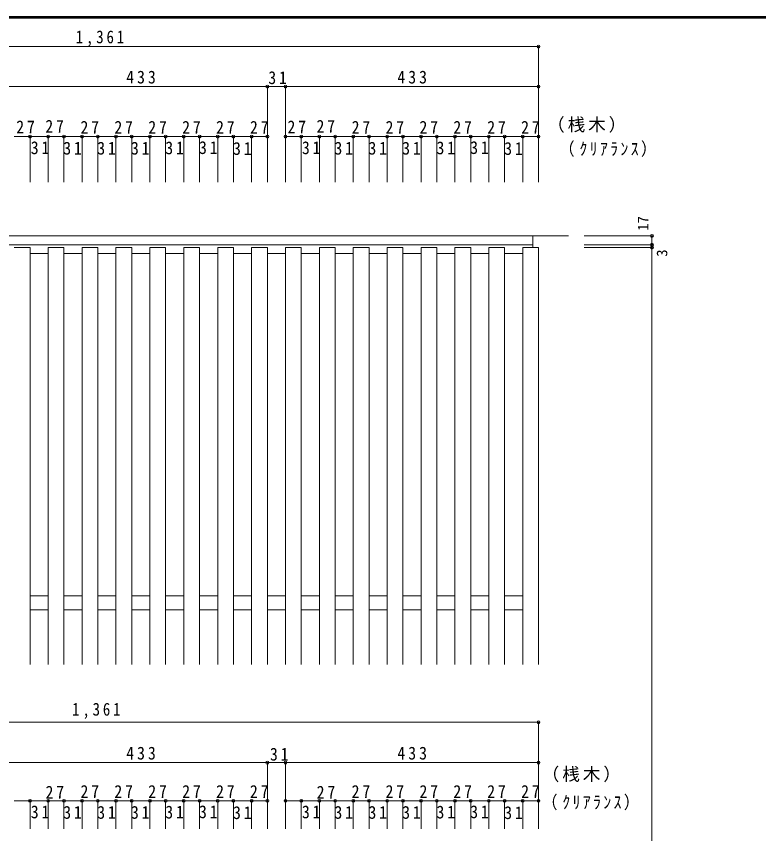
# Model space of a CAD drawing. Units: millimetres at full size, sheet at 1:10. Extents: x -2000 to 1900, y -1436 to 1392.
# Drawn here: x -918 to 352, y -7 to 1392 of the extents above; entities that cross this region are included whole.
import ezdxf
from ezdxf.enums import TextEntityAlignment as Align

# ---------------------------------------------------------------- set-up
doc = ezdxf.new("R2010")
doc.units = ezdxf.units.MM
doc.header["$LTSCALE"] = 10
doc.header["$PDMODE"] = 32
doc.header["$PDSIZE"] = 5
for name, color, linetype, lineweight in [('0-2_柱', 7, 'Continuous', 18), ('0-3_仕上', 7, 'Continuous', 18), ('0-A_文字', 7, 'Continuous', 18), ('0-B_寸法', 3, 'Continuous', 18), ('F-0_F-0ﾚｲﾔ', 6, 'Continuous', 9)]:
    doc.layers.add(name, color=color, linetype=linetype, lineweight=lineweight)
doc.styles.add('ＭＳ ゴシック', font='')
doc.styles.get('ＭＳ ゴシック').set_extended_font_data('MS Gothic')

msp = doc.modelspace()

# ---------------------------------------------------------------- linework, layer by layer
at = {"layer": '0-2_柱'}
msp.add_line((-457.81, 996.02), (-457.81, 283.09), dxfattribs=at)
at = {"layer": '0-3_仕上'}
for p, q in [((-1428.31, 1016.02), (26.47, 1016.02)), ((-34.81, 1016.02), (-34.81, 996.02)), ((-921.81, 996.02), (-894.81, 996.02)), ((-908.81, 1001.02), (-34.81, 1001.02)), ((-894.81, 996.02), (-894.81, 283.09)), ((-863.81, 996.02), (-836.81, 996.02)), ((-863.81, 996.02), (-863.81, 283.09)), ((-836.81, 996.02), (-836.81, 283.09)), ((-805.81, 996.02), (-778.81, 996.02)), ((-805.81, 996.02), (-805.81, 283.09)), ((-778.81, 996.02), (-778.81, 283.09)), ((-747.81, 996.02), (-720.81, 996.02)), ((-747.81, 996.02), (-747.81, 283.09)), ((-720.81, 996.02), (-720.81, 283.09)), ((-689.81, 996.02), (-662.81, 996.02)), ((-689.81, 996.02), (-689.81, 283.09)), ((-662.81, 996.02), (-662.81, 283.09)), ((-631.81, 996.02), (-604.81, 996.02)), ((-631.81, 996.02), (-631.81, 283.09)), ((-604.81, 996.02), (-604.81, 283.09)), ((-573.81, 996.02), (-546.81, 996.02)), ((-573.81, 996.02), (-573.81, 283.09)), ((-546.81, 996.02), (-546.81, 283.09)), ((-515.81, 996.02), (-488.81, 996.02)), ((-515.81, 996.02), (-515.81, 283.09)), ((-488.81, 996.02), (-488.81, 283.09)), ((-457.81, 996.02), (-430.81, 996.02)), ((-430.81, 996.02), (-430.81, 283.09)), ((-399.81, 996.02), (-372.81, 996.02)), ((-399.81, 996.02), (-399.81, 283.09)), ((-372.81, 996.02), (-372.81, 283.09)), ((-341.81, 996.02), (-314.81, 996.02)), ((-341.81, 996.02), (-341.81, 283.09)), ((-314.81, 996.02), (-314.81, 283.09)), ((-283.81, 996.02), (-256.81, 996.02)), ((-283.81, 996.02), (-283.81, 283.09)), ((-256.81, 996.02), (-256.81, 283.09)), ((-225.81, 996.02), (-198.81, 996.02)), ((-225.81, 996.02), (-225.81, 283.09)), ((-198.81, 996.02), (-198.81, 283.09)), ((-167.81, 996.02), (-140.81, 996.02)), ((-167.81, 996.02), (-167.81, 283.09)), ((-140.81, 996.02), (-140.81, 283.09)), ((-109.81, 996.02), (-82.81, 996.02)), ((-109.81, 996.02), (-109.81, 283.09)), ((-82.81, 996.02), (-82.81, 283.09)), ((-51.81, 996.02), (-24.81, 996.02)), ((-51.81, 996.02), (-51.81, 283.09)), ((-24.81, 996.02), (-24.81, 283.09)), ((-894.81, 986.02), (-864.81, 986.02)), ((-836.81, 986.02), (-806.81, 986.02)), ((-778.81, 986.02), (-747.81, 986.02)), ((-720.81, 986.02), (-690.81, 986.02)), ((-662.81, 986.02), (-632.81, 986.02)), ((-604.81, 986.02), (-574.81, 986.02)), ((-546.81, 986.02), (-515.81, 986.02)), ((-488.81, 986.02), (-457.81, 986.02)), ((-430.81, 986.02), (-400.81, 986.02)), ((-372.81, 986.02), (-342.81, 986.02)), ((-314.81, 986.02), (-283.81, 986.02)), ((-256.81, 986.02), (-226.81, 986.02)), ((-198.81, 986.02), (-168.81, 986.02)), ((-140.81, 986.02), (-110.81, 986.02)), ((-82.81, 986.02), (-51.81, 986.02)), ((-894.81, 400.14), (-863.81, 400.14)), ((-836.81, 400.14), (-805.81, 400.14)), ((-778.81, 400.14), (-747.81, 400.14)), ((-720.81, 400.14), (-689.81, 400.14)), ((-662.81, 400.14), (-631.81, 400.14)), ((-604.81, 400.14), (-573.81, 400.14)), ((-546.81, 400.14), (-515.81, 400.14)), ((-488.81, 400.14), (-457.81, 400.14)), ((-430.81, 400.14), (-399.81, 400.14)), ((-372.81, 400.14), (-341.81, 400.14)), ((-314.81, 400.14), (-283.81, 400.14)), ((-256.81, 400.14), (-225.81, 400.14)), ((-198.81, 400.14), (-167.81, 400.14)), ((-140.81, 400.14), (-109.81, 400.14)), ((-82.81, 400.14), (-51.81, 400.14)), ((-894.81, 376.14), (-863.81, 376.14)), ((-836.81, 376.14), (-805.81, 376.14)), ((-778.81, 376.14), (-747.81, 376.14)), ((-720.81, 376.14), (-689.81, 376.14)), ((-662.81, 376.14), (-631.81, 376.14)), ((-604.81, 376.14), (-573.81, 376.14)), ((-546.81, 376.14), (-515.81, 376.14)), ((-488.81, 376.14), (-457.81, 376.14)), ((-430.81, 376.14), (-399.81, 376.14)), ((-372.81, 376.14), (-341.81, 376.14)), ((-314.81, 376.14), (-283.81, 376.14)), ((-256.81, 376.14), (-225.81, 376.14)), ((-198.81, 376.14), (-167.81, 376.14)), ((-140.81, 376.14), (-109.81, 376.14)), ((-82.81, 376.14), (-51.81, 376.14))]:
    msp.add_line(p, q, dxfattribs=at)
at = {"layer": '0-A_文字'}
msp.add_line((-962.81, 1001.02), (-908.81, 1001.02), dxfattribs=at)
at = {"layer": '0-B_寸法', "color": 4, "lineweight": 9}
for p, q in [((-1385.81, 1339.87), (-24.81, 1339.87)), ((169.21, 1016.02), (53.19, 1016.02)), ((169.21, 1016.02), (169.21, 1001.02)), ((169.21, 1001.02), (53.19, 1001.02)), ((169.21, 996.02), (53.19, 996.02)), ((169.21, 1001.02), (169.21, 996.02))]:
    msp.add_line(p, q, dxfattribs=at)
at = {"layer": '0-B_寸法'}
for p, q in [((-24.81, 1339.87), (-24.81, 1185.91)), ((-1385.81, 1271.49), (-24.81, 1271.49)), ((-488.81, 1271.49), (-488.81, 1185.91)), ((-457.81, 1271.49), (-457.81, 1185.91)), ((-921.81, 1185.91), (-894.81, 1185.91)), ((-894.81, 1185.91), (-894.81, 1107.76)), ((-894.81, 1185.91), (-863.81, 1185.91)), ((-863.81, 1185.91), (-863.81, 1107.76)), ((-863.81, 1185.91), (-836.81, 1185.91)), ((-836.81, 1185.91), (-836.81, 1107.76)), ((-836.81, 1185.91), (-805.81, 1185.91)), ((-805.81, 1185.91), (-805.81, 1107.76)), ((-805.81, 1185.91), (-778.81, 1185.91)), ((-778.81, 1185.91), (-778.81, 1107.76)), ((-778.81, 1185.91), (-747.81, 1185.91)), ((-747.81, 1185.91), (-747.81, 1107.76)), ((-747.81, 1185.91), (-720.81, 1185.91)), ((-720.81, 1185.91), (-720.81, 1107.76)), ((-720.81, 1185.91), (-689.81, 1185.91)), ((-689.81, 1185.91), (-689.81, 1107.76)), ((-689.81, 1185.91), (-662.81, 1185.91)), ((-662.81, 1185.91), (-662.81, 1107.76)), ((-662.81, 1185.91), (-631.81, 1185.91)), ((-631.81, 1185.91), (-631.81, 1107.76)), ((-631.81, 1185.91), (-604.81, 1185.91)), ((-604.81, 1185.91), (-604.81, 1107.76)), ((-604.81, 1185.91), (-573.81, 1185.91)), ((-573.81, 1185.91), (-573.81, 1107.76)), ((-573.81, 1185.91), (-546.81, 1185.91)), ((-546.81, 1185.91), (-546.81, 1107.76)), ((-546.81, 1185.91), (-515.81, 1185.91)), ((-515.81, 1185.91), (-515.81, 1107.76)), ((-515.81, 1185.91), (-488.81, 1185.91)), ((-488.81, 1185.91), (-488.81, 1107.76)), ((-457.81, 1185.91), (-430.81, 1185.91)), ((-457.81, 1185.91), (-457.81, 1107.76)), ((-430.81, 1185.91), (-430.81, 1107.76)), ((-430.81, 1185.91), (-399.81, 1185.91)), ((-399.81, 1185.91), (-399.81, 1107.76)), ((-399.81, 1185.91), (-372.81, 1185.91)), ((-372.81, 1185.91), (-372.81, 1107.76)), ((-372.81, 1185.91), (-341.81, 1185.91)), ((-341.81, 1185.91), (-341.81, 1107.76)), ((-341.81, 1185.91), (-314.81, 1185.91)), ((-314.81, 1185.91), (-314.81, 1107.76)), ((-314.81, 1185.91), (-283.81, 1185.91)), ((-283.81, 1185.91), (-283.81, 1107.76)), ((-283.81, 1185.91), (-256.81, 1185.91)), ((-256.81, 1185.91), (-256.81, 1107.76)), ((-256.81, 1185.91), (-225.81, 1185.91)), ((-225.81, 1185.91), (-225.81, 1107.76)), ((-225.81, 1185.91), (-198.81, 1185.91)), ((-198.81, 1185.91), (-198.81, 1107.76)), ((-198.81, 1185.91), (-167.81, 1185.91)), ((-167.81, 1185.91), (-167.81, 1107.76)), ((-167.81, 1185.91), (-140.81, 1185.91)), ((-140.81, 1185.91), (-140.81, 1107.76)), ((-140.81, 1185.91), (-109.81, 1185.91)), ((-109.81, 1185.91), (-109.81, 1107.76)), ((-109.81, 1185.91), (-82.81, 1185.91)), ((-82.81, 1185.91), (-82.81, 1107.76)), ((-82.81, 1185.91), (-51.81, 1185.91)), ((-51.81, 1185.91), (-51.81, 1107.76)), ((-51.81, 1185.91), (-24.81, 1185.91)), ((-24.81, 1185.91), (-24.81, 1107.76)), ((169.21, 1016.02), (53.19, 1016.02)), ((169.21, 1016.02), (169.21, 1006.52)), ((169.21, 996.02), (53.19, 996.02)), ((169.21, 1006.52), (169.21, 996.02)), ((169.21, 996.02), (169.21, -1064.31)), ((-1385.81, 114.98), (-24.81, 114.98)), ((-488.81, 114.98), (-488.81, 49.7)), ((-457.81, 114.98), (-457.81, 49.7)), ((-921.81, 49.7), (-894.81, 49.7)), ((-894.81, 49.7), (-894.81, 1.95)), ((-894.81, 49.7), (-863.81, 49.7)), ((-863.81, 49.7), (-863.81, 1.95)), ((-863.81, 49.7), (-836.81, 49.7)), ((-836.81, 49.7), (-836.81, 1.95)), ((-836.81, 49.7), (-805.81, 49.7)), ((-805.81, 49.7), (-805.81, 1.95)), ((-805.81, 49.7), (-778.81, 49.7)), ((-778.81, 49.7), (-778.81, 1.95)), ((-778.81, 49.7), (-747.81, 49.7)), ((-747.81, 49.7), (-747.81, 1.95)), ((-747.81, 49.7), (-720.81, 49.7)), ((-720.81, 49.7), (-720.81, 1.95)), ((-720.81, 49.7), (-689.81, 49.7)), ((-689.81, 49.7), (-689.81, 1.95)), ((-689.81, 49.7), (-662.81, 49.7)), ((-662.81, 49.7), (-662.81, 1.95)), ((-662.81, 49.7), (-631.81, 49.7)), ((-631.81, 49.7), (-631.81, 1.95)), ((-631.81, 49.7), (-604.81, 49.7)), ((-604.81, 49.7), (-604.81, 1.95)), ((-604.81, 49.7), (-573.81, 49.7)), ((-573.81, 49.7), (-573.81, 1.95)), ((-573.81, 49.7), (-546.81, 49.7)), ((-546.81, 49.7), (-546.81, 1.95)), ((-546.81, 49.7), (-515.81, 49.7)), ((-515.81, 49.7), (-515.81, 1.95)), ((-515.81, 49.7), (-488.81, 49.7)), ((-488.81, 49.7), (-488.81, 1.95)), ((-457.81, 49.7), (-430.81, 49.7)), ((-457.81, 49.7), (-457.81, 1.95)), ((-430.81, 49.7), (-430.81, 1.95)), ((-430.81, 49.7), (-399.81, 49.7)), ((-399.81, 49.7), (-399.81, 1.95)), ((-399.81, 49.7), (-372.81, 49.7)), ((-372.81, 49.7), (-372.81, 1.95)), ((-372.81, 49.7), (-341.81, 49.7)), ((-341.81, 49.7), (-341.81, 1.95)), ((-341.81, 49.7), (-314.81, 49.7)), ((-314.81, 49.7), (-314.81, 1.95)), ((-314.81, 49.7), (-283.81, 49.7)), ((-283.81, 49.7), (-283.81, 1.95)), ((-283.81, 49.7), (-256.81, 49.7)), ((-256.81, 49.7), (-256.81, 1.95)), ((-256.81, 49.7), (-225.81, 49.7)), ((-225.81, 49.7), (-225.81, 1.95)), ((-225.81, 49.7), (-198.81, 49.7)), ((-198.81, 49.7), (-198.81, 1.95)), ((-198.81, 49.7), (-167.81, 49.7)), ((-167.81, 49.7), (-167.81, 1.95)), ((-167.81, 49.7), (-140.81, 49.7)), ((-140.81, 49.7), (-140.81, 1.95)), ((-140.81, 49.7), (-109.81, 49.7)), ((-109.81, 49.7), (-109.81, 1.95)), ((-109.81, 49.7), (-82.81, 49.7)), ((-82.81, 49.7), (-82.81, 1.95)), ((-82.81, 49.7), (-51.81, 49.7)), ((-51.81, 49.7), (-51.81, 1.95)), ((-51.81, 49.7), (-24.81, 49.7)), ((-24.81, 49.7), (-24.81, 1.95))]:
    msp.add_line(p, q, dxfattribs=at)
msp.add_lwpolyline([(-1385.81, 184.07), (-24.81, 184.07), (-24.81, 49.7)], dxfattribs=at)
at = {"layer": '0-B_寸法', "color": 4}
for p in [(-24.81, 1339.87), (169.21, 1016.02), (169.21, 1001.02), (169.21, 996.02), (-24.81, 184.07)]:
    msp.add_point(p, dxfattribs=at)
at = {"layer": '0-B_寸法'}
for p in [(-488.81, 1271.49), (-457.81, 1271.49), (-24.81, 1271.49), (-894.81, 1185.91), (-863.81, 1185.91), (-836.81, 1185.91), (-805.81, 1185.91), (-778.81, 1185.91), (-747.81, 1185.91), (-720.81, 1185.91), (-689.81, 1185.91), (-662.81, 1185.91), (-631.81, 1185.91), (-604.81, 1185.91), (-573.81, 1185.91), (-546.81, 1185.91), (-515.81, 1185.91), (-488.81, 1185.91), (-457.81, 1185.91), (-430.81, 1185.91), (-399.81, 1185.91), (-372.81, 1185.91), (-341.81, 1185.91), (-314.81, 1185.91), (-283.81, 1185.91), (-256.81, 1185.91), (-225.81, 1185.91), (-198.81, 1185.91), (-167.81, 1185.91), (-140.81, 1185.91), (-109.81, 1185.91), (-82.81, 1185.91), (-51.81, 1185.91), (-24.81, 1185.91), (169.21, 1016.02), (169.21, 996.02), (-488.81, 114.98), (-457.81, 114.98), (-24.81, 114.98), (-894.81, 49.7), (-863.81, 49.7), (-836.81, 49.7), (-805.81, 49.7), (-778.81, 49.7), (-747.81, 49.7), (-720.81, 49.7), (-689.81, 49.7), (-662.81, 49.7), (-631.81, 49.7), (-604.81, 49.7), (-573.81, 49.7), (-546.81, 49.7), (-515.81, 49.7), (-488.81, 49.7), (-457.81, 49.7), (-430.81, 49.7), (-399.81, 49.7), (-372.81, 49.7), (-341.81, 49.7), (-314.81, 49.7), (-283.81, 49.7), (-256.81, 49.7), (-225.81, 49.7), (-198.81, 49.7), (-167.81, 49.7), (-140.81, 49.7), (-109.81, 49.7), (-82.81, 49.7), (-51.81, 49.7), (-24.81, 49.7)]:
    msp.add_point(p, dxfattribs=at)
at = {"layer": 'F-0_F-0ﾚｲﾔ'}
for p, q in [((-2000, 1391.67), (1900, 1391.67)), ((-2000, 1390), (1900, 1390)), ((-2000, 1388.33), (1900, 1388.33))]:
    msp.add_line(p, q, dxfattribs=at)

# ---------------------------------------------------------------- texts
at = {"layer": '0-A_文字', "char_height": 21.99, "attachment_point": 7, "style": 'ＭＳ ゴシック'}
for s, insert in [('\\T1.36;\\W0.9;31', (-487.16, 1275.47)), ('\\T1.17;（桟木）', (-10.05, 1192.62)), ('\\T1.3;\\W0.9;（ｸﾘｱﾗﾝｽ）', (10.02, 1151.19)), ('\\T1.36;\\W0.9;31', (-484.34, 118.13)), ('\\T1.17;（桟木）', (-19.23, 81.45)), ('\\T1.3;\\W0.9;（ｸﾘｱﾗﾝｽ）', (-19.23, 33.45))]:
    msp.add_mtext(s, dxfattribs=dict(at, insert=insert))
at = {"layer": '0-B_寸法', "color": 7, "style": 'ＭＳ ゴシック'}
for s, p in [('17', (168.74, 1024.91)), ('3', (201.07, 980.42))]:
    msp.add_text(s, height=18.33, rotation=90, dxfattribs=at).set_placement(p, align=Align.BOTTOM_LEFT)
at = {"layer": '0-B_寸法', "color": 7, "char_height": 21.99, "attachment_point": 7, "style": 'ＭＳ ゴシック'}
for s, insert in [('\\T1.38;\\W0.85;1,361', (-816.69, 1339.91)), ('\\T1.38;\\W0.9;433', (-730.31, 1276.49)), ('\\T1.38;\\W0.9;433', (-266.31, 1276.49)), ('\\T1.36;\\W0.9;27', (-918.44, 1191.58)), ('\\T1.36;\\W0.9;27', (-868.72, 1192.62)), ('\\T1.36;\\W0.9;27', (-808.56, 1190.91)), ('\\T1.36;\\W0.9;27', (-750.56, 1190.91)), ('\\T1.36;\\W0.9;27', (-692.56, 1190.91)), ('\\T1.36;\\W0.9;27', (-634.56, 1190.91)), ('\\T1.36;\\W0.9;27', (-576.56, 1190.91)), ('\\T1.36;\\W0.9;27', (-518.56, 1190.91)), ('\\T1.36;\\W0.9;27', (-454.44, 1191.58)), ('\\T1.36;\\W0.9;27', (-404.72, 1192.62)), ('\\T1.36;\\W0.9;27', (-344.56, 1190.91)), ('\\T1.36;\\W0.9;27', (-286.56, 1190.91)), ('\\T1.36;\\W0.9;27', (-228.56, 1190.91)), ('\\T1.36;\\W0.9;27', (-170.56, 1190.91)), ('\\T1.36;\\W0.9;27', (-112.56, 1190.91)), ('\\T1.36;\\W0.9;27', (-54.56, 1190.91)), ('\\T1.36;\\W0.9;31', (-893.61, 1155.61)), ('\\T1.36;\\W0.9;31', (-838.06, 1154.83)), ('\\T1.36;\\W0.9;31', (-779.86, 1154.83)), ('\\T1.36;\\W0.9;31', (-722.15, 1154.83)), ('\\T1.36;\\W0.9;31', (-663.45, 1155.33)), ('\\T1.36;\\W0.9;31', (-605.75, 1155.83)), ('\\T1.36;\\W0.9;31', (-547.54, 1154.33)), ('\\T1.36;\\W0.9;31', (-429.61, 1155.61)), ('\\T1.36;\\W0.9;31', (-374.06, 1154.83)), ('\\T1.36;\\W0.9;31', (-315.86, 1154.83)), ('\\T1.36;\\W0.9;31', (-258.15, 1154.83)), ('\\T1.36;\\W0.9;31', (-199.45, 1155.33)), ('\\T1.36;\\W0.9;31', (-141.75, 1155.83)), ('\\T1.36;\\W0.9;31', (-83.54, 1154.33)), ('\\T1.38;\\W0.85;1,361', (-822.93, 189.72)), ('\\T1.38;\\W0.9;433', (-730.31, 119.98)), ('\\T1.38;\\W0.9;433', (-266.31, 119.98)), ('\\T1.36;\\W0.9;27', (-868.4, 53.44)), ('\\T1.36;\\W0.9;27', (-808.56, 54.7)), ('\\T1.36;\\W0.9;27', (-750.56, 54.7)), ('\\T1.36;\\W0.9;27', (-692.56, 54.7)), ('\\T1.36;\\W0.9;27', (-634.56, 54.7)), ('\\T1.36;\\W0.9;27', (-576.56, 54.7)), ('\\T1.36;\\W0.9;27', (-518.56, 54.7)), ('\\T1.36;\\W0.9;27', (-404.4, 53.44)), ('\\T1.36;\\W0.9;27', (-344.56, 54.7)), ('\\T1.36;\\W0.9;27', (-286.56, 54.7)), ('\\T1.36;\\W0.9;27', (-228.56, 54.7)), ('\\T1.36;\\W0.9;27', (-170.56, 54.7)), ('\\T1.36;\\W0.9;27', (-112.56, 54.7)), ('\\T1.36;\\W0.9;27', (-54.56, 54.7)), ('\\T1.36;\\W0.9;31', (-893.61, 19.4)), ('\\T1.36;\\W0.9;31', (-838.06, 18.62)), ('\\T1.36;\\W0.9;31', (-779.86, 18.62)), ('\\T1.36;\\W0.9;31', (-722.15, 18.62)), ('\\T1.36;\\W0.9;31', (-663.45, 19.12)), ('\\T1.36;\\W0.9;31', (-605.75, 19.62)), ('\\T1.36;\\W0.9;31', (-547.54, 18.12)), ('\\T1.36;\\W0.9;31', (-429.61, 19.4)), ('\\T1.36;\\W0.9;31', (-374.06, 18.62)), ('\\T1.36;\\W0.9;31', (-315.86, 18.62)), ('\\T1.36;\\W0.9;31', (-258.15, 18.62)), ('\\T1.36;\\W0.9;31', (-199.45, 19.12)), ('\\T1.36;\\W0.9;31', (-141.75, 19.62)), ('\\T1.36;\\W0.9;31', (-83.54, 18.12))]:
    msp.add_mtext(s, dxfattribs=dict(at, insert=insert))

doc.saveas('drawing.dxf')
